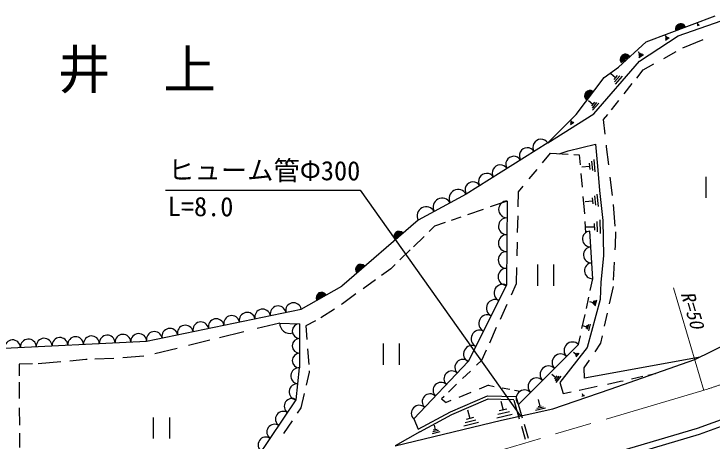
# Model space of a CAD drawing. Units: millimetres, scale not verified. Extents: x 40000 to 680000, y 20000 to 380000.
# Drawn here: x 307460 to 373753, y 270170 to 310694 of the extents above; entities that cross this region are included whole.
import ezdxf
from ezdxf.enums import TextEntityAlignment as Align

# ---------------------------------------------------------------- set-up
doc = ezdxf.new("R2010")
doc.units = ezdxf.units.MM
doc.header["$LTSCALE"] = 1000
doc.linetypes.add('CHAIN', pattern=[18.5, 12, -1.5, 3.5, -1.5])
for name, color, linetype, lineweight in [('M-BGD', 7, 'Continuous', 25), ('M-BMK', 2, 'CHAIN', 13), ('M-STR-HTXT', 7, 'Continuous', 13), ('M-STR-STR3', 7, 'Continuous', 25)]:
    doc.layers.add(name, color=color, linetype=linetype, lineweight=lineweight)
doc.layers.add('M-BMK-HTXT', color=7, linetype='Continuous')
doc.styles.add('ＭＳ ゴシック', font='')
doc.styles.get('ＭＳ ゴシック').set_extended_font_data('MS Gothic')

msp = doc.modelspace()

# ---------------------------------------------------------------- linework, layer by layer
at = {"layer": 'M-BGD'}
for p, q in [((367511, 308055), (374053, 310522)), ((370552, 308629), (376520, 310694)), ((372546, 309630), (372326, 309560)), ((372506, 309670), (372336, 309620)), ((372456, 309710), (372346, 309670)), ((372356, 309820), (372406, 309690)), ((366880, 306219), (370552, 308629)), ((369286, 308650), (369426, 308450)), ((369506, 308500), (369336, 308390)), ((369596, 308460), (369336, 308290)), ((369686, 308420), (369336, 308190)), ((370994, 307477), (372913, 308283)), ((364872, 305645), (367511, 308055)), ((366726, 307130), (366906, 306860)), ((369162, 306468), (370348, 307121)), ((367016, 306930), (366786, 306780)), ((367136, 306880), (366796, 306660)), ((367256, 306820), (366796, 306530)), ((362519, 301227), (366880, 306219)), ((363495, 304670), (364872, 305645)), ((367227, 305401), (368231, 305955)), ((364146, 305060), (364596, 304670)), ((366603, 304618), (367227, 305401)), ((360855, 301169), (363495, 304670)), ((364756, 304860), (364436, 304480)), ((364986, 304820), (364506, 304260)), ((365216, 304780), (364566, 304030)), ((365411, 303122), (366180, 304087)), ((362036, 302490), (362446, 302140)), ((362586, 302310), (362296, 301970)), ((364195, 301596), (364914, 302498)), ((362796, 302280), (362356, 301770)), ((362996, 302240), (362416, 301570)), ((358149, 298454), (362519, 301227)), ((358149, 298454), (360855, 301169)), ((363460, 300673), (363842, 301154)), ((360306, 300590), (360406, 300420)), ((360476, 300460), (360326, 300370)), ((360556, 300430), (360326, 300280)), ((360636, 300390), (360326, 300190)), ((363604, 299295), (363460, 300673)), ((358149, 298454), (350415, 293590)), ((360077, 297713), (362691, 298328)), ((362691, 298328), (362883, 296252)), ((359228, 297436), (360077, 297713)), ((363729, 298098), (363715, 298234)), ((363944, 296366), (363729, 298098)), ((357657, 296571), (358414, 297486)), ((358414, 297486), (360079, 297383)), ((360619, 297350), (361146, 297318)), ((361146, 297318), (361230, 296370)), ((362076, 296550), (362136, 295950)), ((362306, 296720), (362386, 295830)), ((362526, 296890), (362636, 295700)), ((356390, 295040), (357138, 295944)), ((361386, 296180), (362106, 296250)), ((362883, 296252), (363075, 293946)), ((361301, 295560), (361414, 294274)), ((364303, 293469), (364088, 295202)), ((373187, 293234), (373187, 295234)), ((355353, 292390), (355387, 293829)), ((355387, 293829), (355811, 294340)), ((363075, 293946), (363383, 291101)), ((350415, 293590), (345850, 291127)), ((361494, 293369), (361609, 292063)), ((362376, 293260), (362446, 292680)), ((362596, 293430), (362696, 292560)), ((362816, 293600), (362936, 292440)), ((354295, 292946), (352670, 292381)), ((354295, 292946), (354226, 284957)), ((361716, 292890), (362416, 292970)), ((364566, 290569), (364388, 292630)), ((352015, 292154), (350538, 291640)), ((361609, 292063), (361629, 291743)), ((345850, 291127), (338592, 284874)), ((349883, 291412), (348980, 291099)), ((355294, 289959), (355332, 291540)), ((363086, 291160), (363116, 289850)), ((363383, 291101), (363460, 287757)), ((347401, 290550), (346876, 290041)), ((348403, 290898), (347401, 290550)), ((361676, 290994), (361742, 289934)), ((361786, 290480), (362576, 290500)), ((362566, 290820), (362576, 290170)), ((362826, 290990), (362846, 290010)), ((362433, 285573), (362161, 290092)), ((364575, 288718), (364613, 290025)), ((346415, 289594), (345399, 288609)), ((355241, 287751), (355272, 289039)), ((364555, 288315), (364575, 288718)), ((345092, 288311), (344114, 287363)), ((363460, 287757), (363191, 285258)), ((364411, 285420), (364497, 287145)), ((343239, 286514), (342358, 285876)), ((343653, 286916), (343239, 286514)), ((355177, 285127), (355214, 286626)), ((357198, 284907), (357198, 286907)), ((358698, 286907), (358698, 284907)), ((341787, 285462), (340613, 284611)), ((354694, 284054), (355177, 285127)), ((362186, 284439), (362433, 285573)), ((363191, 285258), (363114, 283605)), ((334748, 282693), (338592, 284874)), ((354226, 284957), (350599, 277703)), ((364020, 283199), (364382, 284836)), ((339940, 284123), (338657, 283193)), ((361819, 282759), (362054, 283836)), ((338657, 283193), (338532, 283112)), ((353649, 281737), (354295, 283170)), ((363114, 283605), (361884, 279031)), ((362126, 283410), (362476, 283320)), ((362516, 283460), (362436, 283170)), ((362656, 283510), (362536, 283070)), ((362786, 283550), (362636, 282960)), ((320059, 279652), (334748, 282693)), ((337890, 282696), (336616, 281869)), ((361401, 280838), (361693, 282179)), ((363550, 281076), (363825, 282318)), ((372118, 277897), (380231, 281890)), ((332700, 281359), (330568, 280834)), ((332700, 281359), (334581, 281300)), ((334581, 281300), (334589, 277108)), ((336108, 281562), (335168, 281091)), ((335168, 281091), (335266, 279819)), ((361456, 281120), (361836, 281020)), ((361876, 281180), (361796, 280860)), ((362026, 281230), (361906, 280750)), ((362176, 281270), (362006, 280630)), ((329303, 280523), (326963, 279947)), ((352641, 279502), (353298, 280960)), ((361072, 279330), (361248, 280137)), ((363191, 279454), (363344, 280147)), ((305083, 278906), (320059, 279652)), ((326071, 279727), (324035, 279226)), ((342542, 277412), (342542, 279412)), ((344042, 279412), (344042, 277412)), ((355386, 273645), (361072, 279330)), ((362649, 278648), (363191, 279454)), ((322969, 278964), (320847, 278442)), ((335336, 278906), (335449, 277433)), ((351898, 277855), (352339, 278831)), ((361884, 279031), (359308, 275725)), ((360606, 278600), (360816, 278440)), ((360886, 278520), (360746, 278350)), ((360996, 278510), (360786, 278250)), ((361096, 278500), (360816, 278150)), ((314282, 277895), (312768, 277764)), ((314421, 277902), (314282, 277895)), ((316958, 278016), (315153, 277935)), ((319793, 278226), (317784, 278053)), ((351898, 277855), (351396, 277373)), ((361615, 277109), (362114, 277852)), ((372614, 278141), (361653, 276148)), ((364089, 275080), (372118, 277897)), ((309231, 277490), (307946, 277462)), ((307946, 277462), (307951, 276370)), ((311912, 277689), (309756, 277502)), ((334274, 274078), (334589, 277108)), ((350599, 277703), (345425, 272264)), ((361653, 276148), (361615, 277109)), ((335504, 276720), (335215, 275485)), ((335496, 276829), (335504, 276720)), ((350806, 276806), (350068, 276097)), ((358536, 276530), (358906, 276210)), ((367663, 276423), (368376, 276584)), ((359026, 276360), (358786, 276050)), ((359206, 276340), (358846, 275880)), ((359386, 276320), (358906, 275710)), ((363816, 275575), (365074, 275840)), ((365074, 275840), (365299, 275891)), ((366100, 276072), (367183, 276315)), ((307954, 275744), (307962, 274199)), ((349500, 275553), (348731, 274815)), ((352529, 275459), (351645, 275100)), ((352529, 275459), (353063, 275359)), ((353812, 275218), (354543, 275082)), ((359308, 275725), (359616, 274687)), ((361139, 275009), (362845, 275369)), ((335022, 274666), (334706, 273315)), ((348902, 272956), (352434, 274474)), ((350862, 274781), (349717, 274316)), ((352434, 274474), (355167, 274404)), ((355006, 274995), (355531, 274897)), ((358624, 273231), (364089, 275080)), ((359616, 274687), (360380, 274849)), ((361656, 274470), (361386, 274380)), ((361596, 274500), (361416, 274440)), ((361426, 274690), (361486, 274510)), ((361526, 274520), (361446, 274490)), ((372384, 271380), (381422, 274690)), ((327662, 264318), (334274, 274078)), ((348307, 274407), (348069, 274179)), ((348069, 274179), (348493, 273819)), ((348957, 274008), (348493, 273819)), ((349033, 272686), (352492, 274172)), ((352492, 274172), (354940, 274110)), ((353686, 273960), (353916, 273100)), ((355477, 272250), (354963, 274029)), ((355761, 272348), (355167, 274404)), ((357246, 274110), (357396, 273460)), ((372571, 270810), (381688, 274149)), ((307966, 273317), (307974, 271661)), ((334706, 273315), (334368, 272820)), ((350546, 273130), (350746, 272310)), ((354276, 273180), (353546, 273020)), ((353748, 272138), (358624, 273231)), ((357926, 273280), (356986, 273070)), ((357736, 273390), (357126, 273250)), ((357536, 273490), (357256, 273420)), ((345845, 271297), (348902, 272956)), ((345988, 271033), (349033, 272686)), ((354776, 272680), (353306, 272350)), ((354526, 272930), (353426, 272690)), ((320724, 270417), (320724, 272417)), ((322224, 272417), (322224, 270417)), ((333877, 272100), (333045, 270880)), ((343659, 269700), (353748, 272138)), ((345425, 272264), (345845, 271297)), ((351566, 271920), (350196, 271590)), ((351326, 272160), (350306, 271910)), ((351086, 272390), (350406, 272220)), ((344036, 263089), (372384, 271380)), ((347776, 271160), (347226, 271030)), ((347646, 271280), (347276, 271190)), ((347356, 271670), (347466, 271240)), ((356035, 270318), (355681, 271544)), ((356319, 270417), (355940, 271728)), ((307978, 270925), (307985, 269552)), ((345988, 271033), (343659, 269700)), ((344205, 262513), (372571, 270810)), ((347896, 271030), (347166, 270860))]:
    msp.add_line(p, q, dxfattribs=at)
for centre, radius, start, end in [((370775, 309259), 500, 20.82167, 200.82167), ((370775, 309259), 500, 20.82167, 200.82167), ((370775, 309259), 450, 20.82167, 200.82167), ((370775, 309259), 400, 20.82167, 200.82167), ((370775, 309259), 350, 20.82167, 200.82167), ((370775, 309259), 300, 20.82167, 200.82167), ((370775, 309259), 250, 20.82167, 200.82167), ((370775, 309259), 200, 20.82167, 200.82167), ((370775, 309259), 150, 20.82167, 200.82167), ((370775, 309259), 100, 20.82167, 200.82167), ((370775, 309259), 50, 20.82167, 200.82167), ((365532, 306376), 500, 40.23327, 220.23327), ((365532, 306376), 500, 40.23327, 220.23327), ((365532, 306376), 450, 40.23327, 220.23327), ((365532, 306376), 400, 40.23327, 220.23327), ((365532, 306376), 350, 40.23327, 220.23327), ((365532, 306376), 300, 40.23327, 220.23327), ((365532, 306376), 250, 40.23327, 220.23327), ((365532, 306376), 200, 40.23327, 220.23327), ((365532, 306376), 150, 40.23327, 220.23327), ((365532, 306376), 100, 40.23327, 220.23327), ((365532, 306376), 50, 40.23327, 220.23327), ((362149, 302936), 500, 51.07245, 231.07245), ((362149, 302936), 500, 51.07245, 231.07245), ((362149, 302936), 450, 51.07245, 231.07245), ((362149, 302936), 400, 51.07245, 231.07245), ((362149, 302936), 350, 51.07245, 231.07245), ((362149, 302936), 300, 51.07245, 231.07245), ((362149, 302936), 250, 51.07245, 231.07245), ((362149, 302936), 200, 51.07245, 231.07245), ((362149, 302936), 150, 51.07245, 231.07245), ((362149, 302936), 100, 51.07245, 231.07245), ((362149, 302936), 50, 51.07245, 231.07245), ((357505, 298049), 761, 32.16416, 212.16416), ((356216, 297238), 761, 32.16416, 212.16416), ((354927, 296427), 761, 32.16416, 212.16416), ((353638, 295617), 761, 32.16416, 212.16416), ((352348, 294806), 761, 32.16416, 212.16416), ((351059, 293995), 761, 32.16416, 212.16416), ((349654, 293179), 864, 28.34569, 208.34569), ((348132, 292359), 864, 28.34569, 208.34569), ((346610, 291538), 864, 28.34569, 208.34569), ((354288, 292147), 799, 89.50852, 269.50852), ((354274, 290549), 799, 89.50852, 269.50852), ((344035, 289564), 500, 40.75061, 220.75061), ((344035, 289564), 500, 40.75061, 220.75061), ((344035, 289564), 450, 40.75061, 220.75061), ((344035, 289564), 400, 40.75061, 220.75061), ((344035, 289564), 350, 40.75061, 220.75061), ((344035, 289564), 300, 40.75061, 220.75061), ((344035, 289564), 250, 40.75061, 220.75061), ((344035, 289564), 200, 40.75061, 220.75061), ((344035, 289564), 150, 40.75061, 220.75061), ((354260, 288951), 799, 89.50852, 269.50852), ((362206, 289339), 754, 93.44739, 273.44739), ((344035, 289564), 100, 40.75061, 220.75061), ((344035, 289564), 50, 40.75061, 220.75061), ((362297, 287833), 754, 93.44739, 273.44739), ((354247, 287353), 799, 89.50852, 269.50852), ((362388, 286326), 754, 93.44739, 273.44739), ((340407, 286437), 500, 40.75061, 220.75061), ((340407, 286437), 500, 40.75061, 220.75061), ((340407, 286437), 450, 40.75061, 220.75061), ((340407, 286437), 400, 40.75061, 220.75061), ((340407, 286437), 350, 40.75061, 220.75061), ((340407, 286437), 300, 40.75061, 220.75061), ((340407, 286437), 250, 40.75061, 220.75061), ((340407, 286437), 200, 40.75061, 220.75061), ((340407, 286437), 150, 40.75061, 220.75061), ((340407, 286437), 100, 40.75061, 220.75061), ((340407, 286437), 50, 40.75061, 220.75061), ((354233, 285756), 799, 89.50852, 269.50852), ((353863, 284231), 811, 63.43495, 243.43495), ((336670, 283783), 500, 29.56035, 209.56035), ((336670, 283783), 500, 29.56035, 209.56035), ((336670, 283783), 450, 29.56035, 209.56035), ((336670, 283783), 400, 29.56035, 209.56035), ((336670, 283783), 350, 29.56035, 209.56035), ((336670, 283783), 300, 29.56035, 209.56035), ((336670, 283783), 250, 29.56035, 209.56035), ((336670, 283783), 200, 29.56035, 209.56035), ((336670, 283783), 150, 29.56035, 209.56035), ((336670, 283783), 100, 29.56035, 209.56035), ((336670, 283783), 50, 29.56035, 209.56035), ((334013, 282541), 750, 11.69677, 191.69677), ((353138, 282781), 811, 63.43495, 243.43495), ((331076, 281933), 750, 11.69677, 191.69677), ((332544, 282237), 750, 11.69677, 191.69677), ((326669, 281021), 750, 11.69677, 191.69677), ((328138, 281325), 750, 11.69677, 191.69677), ((329607, 281629), 750, 11.69677, 191.69677), ((352413, 281330), 811, 63.43495, 243.43495), ((323731, 280412), 750, 11.69677, 191.69677), ((325200, 280717), 750, 11.69677, 191.69677), ((333641, 281329), 941, 178.21547, 286.39809), ((334583, 280601), 699, 90.10071, 270.10071), ((320793, 279804), 750, 11.69677, 191.69677), ((322262, 280108), 750, 11.69677, 191.69677), ((351687, 279879), 811, 63.43495, 243.43495), ((307329, 279018), 750, 2.85146, 182.85146), ((308827, 279093), 750, 2.85146, 182.85146), ((310324, 279167), 750, 2.85146, 182.85146), ((311822, 279242), 750, 2.85146, 182.85146), ((313320, 279316), 750, 2.85146, 182.85146), ((314817, 279391), 750, 2.85146, 182.85146), ((316315, 279466), 750, 2.85146, 182.85146), ((317812, 279540), 750, 2.85146, 182.85146), ((319310, 279615), 750, 2.85146, 182.85146), ((334585, 279204), 699, 90.10071, 270.10071), ((350962, 278428), 811, 63.43495, 243.43495), ((360503, 278762), 804, 44.99609, 224.99609), ((334588, 277807), 699, 90.10071, 270.10071), ((350082, 277159), 751, 46.42927, 226.42927), ((359366, 277625), 804, 44.99609, 224.99609), ((334510, 276351), 762, 84.06847, 264.06847), ((358229, 276488), 804, 44.99609, 224.99609), ((349047, 276071), 751, 46.42927, 226.42927), ((357092, 275351), 804, 44.99609, 224.99609), ((334353, 274836), 762, 84.06847, 264.06847), ((348012, 274983), 751, 46.42927, 226.42927), ((346977, 273896), 751, 46.42927, 226.42927), ((355955, 274214), 804, 44.99609, 224.99609), ((333861, 273468), 737, 55.88553, 235.88553), ((345942, 272808), 751, 46.42927, 226.42927), ((333034, 272248), 737, 55.88553, 235.88553), ((332208, 271028), 737, 55.88553, 235.88553), ((331381, 269808), 737, 55.88553, 235.88553)]:
    msp.add_arc(centre, radius, start, end, dxfattribs=at)
at = {"layer": 'M-BMK'}
msp.add_line((345943, 267027), (372791, 274926), dxfattribs=at)
msp.add_open_spline([(372791, 274926), (374212, 275393), (375632, 275860), (377024, 276406), (378281, 276898), (379515, 277455), (380725, 278058), (381968, 278678), (383187, 279347), (384379, 280060), (385582, 280780), (386758, 281545), (387894, 282365), (389664, 283642), (391335, 285052), (392988, 286479), (394379, 287680), (395756, 288894), (397151, 290093), (398623, 291358), (400115, 292607), (401708, 293707), (403081, 294655), (404530, 295492), (405950, 296378), (407171, 297139), (408371, 297935), (409629, 298625), (411309, 299548), (413092, 300280), (414881, 300993), (416344, 301577), (417811, 302149), (419316, 302586), (421365, 303182), (423483, 303530), (425602, 303878)], degree=3, knots=[0, 0, 0, 0, 1, 1, 1, 2, 2, 2, 3, 3, 3, 4, 4, 4, 5, 5, 5, 6, 6, 6, 7, 7, 7, 8, 8, 8, 9, 9, 9, 10, 10, 10, 11, 11, 11, 12, 12, 12, 12], dxfattribs=at)
at = {"layer": 'M-STR-HTXT'}
msp.add_line((370105, 284711), (372968, 274978), dxfattribs=at)
at = {"layer": 'M-STR-STR3'}
for p, q in [((321864, 293964), (340327, 293964)), ((340327, 293964), (355557, 272543))]:
    msp.add_line(p, q, dxfattribs=at)

# ---------------------------------------------------------------- texts
at = {"layer": 'M-BMK-HTXT', "style": 'ＭＳ ゴシック'}
msp.add_text('福\u3000井\u3000上', height=3666, dxfattribs=at).set_placement((301628, 305435), align=Align.MIDDLE_LEFT)
at = {"layer": 'M-STR-HTXT', "style": 'ＭＳ ゴシック', "oblique": 15}
msp.add_text('R=50', height=1320, rotation=286.394, dxfattribs=at).set_placement((371390, 284362), align=Align.MIDDLE_LEFT)
at = {"layer": 'M-STR-STR3', "style": 'ＭＳ ゴシック'}
for s, p in [('ヒューム管Φ300', (322096, 294438)), ('L=8.0', (322055, 290970))]:
    msp.add_text(s, height=1833, rotation=359.707, dxfattribs=at).set_placement(p, align=Align.BOTTOM_LEFT)

doc.saveas('drawing.dxf')
